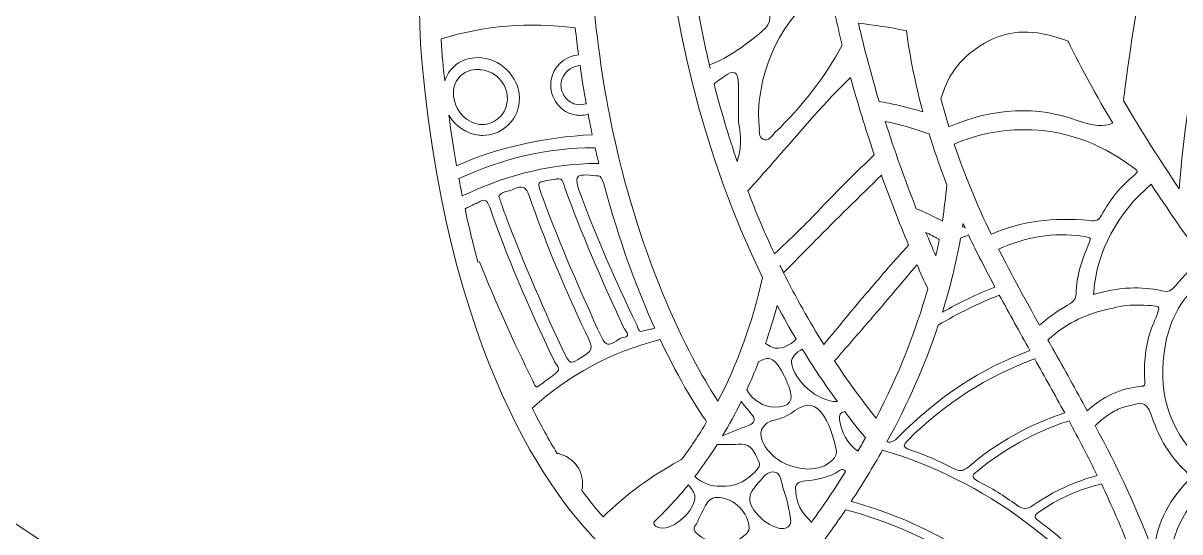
# Model space of a CAD drawing. Extents: x 467 to 8573, y -6014 to -20.
# Drawn here: x 784 to 1405, y -4546 to -4274 of the extents above; entities that cross this region are included whole.
import ezdxf

# ---------------------------------------------------------------- set-up
doc = ezdxf.new("R2010")
doc.units = 0
doc.header["$MEASUREMENT"] = 0
doc.layers.add('Layer 1', color=7, linetype='Continuous')

msp = doc.modelspace()

# ---------------------------------------------------------------- linework, layer by layer
at = {"layer": 'Layer 1', "lineweight": 0}
for points, knots in [([(2529.01, -4481.07), (2526.22, -4479.96), (2523.09, -4481.26), (2521.86, -4483.99), (2521.56, -4484.71), (2504.61, -4521.55), (2461.88, -4562.69), (2461.51, -4552.3), (2461.78, -4541.87), (2463.01, -4531.43), (2465.06, -4514.14), (2472.33, -4478.39), (2488.91, -4467.47), (2448.25, -4494.16), (2404.57, -4517.83), (2348.84, -4587), (2348.74, -4578.25), (2349.06, -4569.45), (2350.1, -4560.66), (2352.11, -4543.36), (2359.38, -4507.62), (2376.02, -4496.7), (2331.77, -4525.76), (2283.94, -4551.19), (2221, -4635.47), (2219.7, -4619.83), (2219.39, -4604.22), (2221.22, -4588.57), (2223.27, -4571.27), (2230.53, -4535.49), (2247.12, -4524.62), (2200.79, -4555.03), (2150.44, -4581.49), (2082.93, -4675.94), (2077.73, -4683.24), (2072.98, -4690.96), (2068.96, -4699.01), (2068.22, -4686.14), (2068.26, -4673.26), (2069.78, -4660.33), (2071.79, -4643.02), (2079.06, -4607.24), (2095.68, -4596.32), (2067.06, -4615.13), (2036.93, -4632.43), (2002.19, -4665.12), (2000.7, -4643.96), (1985.02, -4627.26), (1974.41, -4615.94), (1959.68, -4600.28), (1944.1, -4585.09), (1928.08, -4570.78), (1922.38, -4565.69), (1916.54, -4560.74), (1910.91, -4555.95), (1909.5, -4554.75), (1908.1, -4553.56), (1906.72, -4552.36), (1923.83, -4535.97), (1986.37, -4465.17), (2001.95, -4293.7), (2019.64, -4099.17), (1834.06, -3810.77), (1826.16, -3798.61), (1826.16, -3798.61), (1825.71, -3798.88), (1825.71, -3798.88), (1825.61, -3798.45), (1825.51, -3798.03), (1825.39, -3797.58), (1801.47, -3702.42), (1776.71, -3604.01), (1776.45, -3503.92), (1776.45, -3503.92), (1776.42, -3495.23), (1776.42, -3495.23), (1776.02, -3356.5), (1775.58, -3199.26), (1863.6, -3081.38), (1863.6, -3081.38), (1894.24, -3040.33), (1894.24, -3040.33), (1894.24, -3040.33), (1855.46, -3073.81), (1855.46, -3073.81), (1854.81, -3074.37), (1791.02, -3129.91), (1728.21, -3226.1), (1670.23, -3314.92), (1601.1, -3457.67), (1601.1, -3633.6), (1601.1, -3633.6), (1602.06, -3656.94), (1602.06, -3656.94), (1534.04, -3557.22), (1505.32, -3498.68), (1505.03, -3498.06), (1505.03, -3498.06), (1500, -3487.74), (1500, -3487.74), (1500, -3487.74), (1494.97, -3498.06), (1494.97, -3498.06), (1494.68, -3498.68), (1465.96, -3557.22), (1397.94, -3656.94), (1397.94, -3656.94), (1398.9, -3633.36), (1398.9, -3633.36), (1398.9, -3457.67), (1329.77, -3314.92), (1271.79, -3226.1), (1208.98, -3129.91), (1145.18, -3074.37), (1144.54, -3073.81), (1144.54, -3073.81), (1105.76, -3040.33), (1105.76, -3040.33), (1105.76, -3040.33), (1136.41, -3081.38), (1136.41, -3081.38), (1224.42, -3199.26), (1223.98, -3356.48), (1223.58, -3495.2), (1223.58, -3495.2), (1223.55, -3503.92), (1223.55, -3503.92), (1223.29, -3604.01), (1198.55, -3702.42), (1174.61, -3797.58), (1174.49, -3798.03), (1174.39, -3798.45), (1174.29, -3798.88), (1174.29, -3798.88), (1173.84, -3798.61), (1173.84, -3798.61), (1165.94, -3810.77), (980.36, -4099.17), (998.05, -4293.7), (1013.63, -4465.15), (1076.17, -4535.97), (1093.29, -4552.36), (1091.9, -4553.56), (1090.5, -4554.74), (1089.1, -4555.93), (1083.46, -4560.73), (1077.62, -4565.69), (1071.92, -4570.78), (1055.88, -4585.11), (1040.3, -4600.31), (1025.59, -4615.94), (1014.98, -4627.26), (999.28, -4643.96), (997.81, -4665.12), (963.07, -4632.43), (932.94, -4615.13), (904.32, -4596.32), (920.94, -4607.24), (928.21, -4643.02), (930.22, -4660.33), (931.74, -4673.26), (931.78, -4686.14), (931.04, -4699.01), (927.02, -4690.96), (922.27, -4683.24), (917.07, -4675.94), (849.56, -4581.49), (799.21, -4555.03), (752.88, -4524.62), (769.47, -4535.49), (776.73, -4571.27), (778.78, -4588.57), (780.61, -4604.22), (780.3, -4619.83), (779, -4635.47), (716.06, -4551.19), (668.23, -4525.76), (624, -4496.7), (640.62, -4507.62), (647.89, -4543.36), (649.9, -4560.66), (650.94, -4569.45), (651.27, -4578.25), (651.16, -4587), (595.43, -4517.83), (551.75, -4494.16), (511.09, -4467.47), (527.67, -4478.39), (534.94, -4514.14), (536.99, -4531.43), (538.22, -4541.87), (538.49, -4552.3), (538.12, -4562.71), (495.35, -4521.51), (478.44, -4484.69), (478.14, -4483.99), (476.91, -4481.26), (473.78, -4479.96), (470.99, -4481.07), (468.19, -4482.16), (466.77, -4485.25), (467.74, -4488.09), (468.09, -4489.09), (487.35, -4543.1), (534.8, -4601.13), (538.71, -4605.91), (542.81, -4610.71), (547.09, -4615.48), (571.63, -4642.96), (602.57, -4670.43), (640.91, -4692.82), (645.41, -4695.46), (650.09, -4698.04), (654.81, -4700.55), (666.3, -4706.62), (678.41, -4712.17), (691.16, -4717.17), (695.55, -4718.91), (700.07, -4720.6), (704.64, -4722.15), (711.77, -4724.66), (719.08, -4726.93), (726.6, -4729.01), (741.84, -4733.22), (756.38, -4737.44), (770.25, -4741.62), (775.17, -4743.1), (780.01, -4744.55), (784.79, -4746), (791.12, -4747.98), (797.3, -4749.93), (803.34, -4751.89), (807.93, -4753.36), (812.4, -4754.81), (816.8, -4756.29), (824.24, -4758.77), (831.46, -4761.23), (838.47, -4763.68), (823.71, -4781.28), (812.18, -4804.72), (804.14, -4833.51), (795.71, -4863.69), (792.88, -4897.04), (795.74, -4932.6), (796.41, -4940.92), (797.95, -4949.11), (799.41, -4957.03), (801.39, -4967.58), (803.23, -4977.54), (803.22, -4987.76), (803.2, -4998.19), (801.8, -5008.89), (800.44, -5019.23), (799.11, -5029.47), (797.71, -5040.05), (797.57, -5050.71), (797.25, -5076.67), (804.58, -5103.1), (818.29, -5125.16), (821.72, -5130.71), (825.55, -5136), (829.27, -5141.12), (833.8, -5147.36), (838.06, -5153.25), (841.73, -5159.61), (849.12, -5172.46), (848.86, -5183.88), (848.57, -5197.07), (848.39, -5205.48), (848.18, -5214.18), (850.01, -5223.81), (858.66, -5269.44), (893.59, -5304.23), (930.89, -5323.97), (844.82, -5310.54), (775.2, -5282.97), (752.66, -5263.24), (752.66, -5263.24), (744.59, -5270.9), (744.59, -5270.9), (746.33, -5273.1), (787.84, -5325.3), (859.55, -5371.29), (910.79, -5404.14), (985.31, -5438.13), (1074.34, -5438.11), (1094.02, -5438.11), (1114.43, -5436.46), (1135.43, -5432.75), (1003.6, -5539.42), (828.4, -5502.83), (820.71, -5501.16), (820.71, -5501.16), (820.69, -5501.3), (820.69, -5501.3), (820.69, -5501.3), (819.41, -5500.99), (819.41, -5500.99), (819.41, -5500.99), (819.41, -5506.86), (819.41, -5506.86), (819.41, -5506.86), (817.07, -5511.66), (817.07, -5511.66), (817.07, -5511.66), (817.55, -5511.83), (817.55, -5511.83), (817.55, -5511.83), (817.53, -5511.86), (817.53, -5511.86), (821.05, -5513.19), (904.94, -5544.52), (1014.71, -5550.07), (1025.42, -5550.6), (1036, -5550.87), (1046.44, -5550.87), (1084.43, -5550.87), (1120.55, -5547.27), (1154.61, -5540.24), (1160.58, -5585.47), (1164.88, -5634.05), (1168.13, -5692.58), (1168.89, -5706.42), (1169.29, -5720.87), (1169.66, -5734.83), (1170.64, -5770.6), (1171.66, -5807.59), (1178.84, -5842.33), (1183.48, -5864.77), (1194.25, -5896.26), (1219.23, -5918.88), (1247.71, -5944.67), (1283.75, -5948.93), (1326.34, -5931.56), (1329.19, -5930.4), (1332.06, -5929.17), (1334.91, -5927.96), (1341.51, -5937.99), (1385.57, -5999.66), (1469.9, -5999.66), (1479.42, -5999.66), (1489.45, -5998.88), (1500, -5997.15), (1604, -6014.25), (1657.74, -5939.12), (1665.09, -5927.96), (1667.94, -5929.17), (1670.81, -5930.4), (1673.66, -5931.56), (1690.77, -5938.54), (1706.83, -5942.02), (1721.76, -5942.02), (1743.99, -5942.02), (1763.74, -5934.31), (1780.77, -5918.88), (1805.75, -5896.26), (1816.52, -5864.77), (1821.16, -5842.33), (1828.34, -5807.59), (1829.37, -5770.6), (1830.34, -5734.83), (1830.71, -5720.87), (1831.11, -5706.42), (1831.87, -5692.58), (1835.12, -5634.05), (1839.42, -5585.47), (1845.39, -5540.24), (1879.45, -5547.28), (1915.57, -5550.87), (1953.56, -5550.87), (1963.98, -5550.87), (1974.58, -5550.6), (1985.29, -5550.07), (2095.05, -5544.52), (2178.95, -5513.19), (2182.47, -5511.86), (2182.47, -5511.86), (2182.45, -5511.81), (2182.45, -5511.81), (2182.45, -5511.81), (2182.98, -5511.62), (2182.98, -5511.62), (2182.98, -5511.62), (2180.59, -5506.59), (2180.59, -5506.59), (2180.59, -5506.59), (2180.59, -5500.99), (2180.59, -5500.99), (2180.59, -5500.99), (2179.16, -5501.04), (2179.16, -5501.04), (2179.16, -5501.04), (2178.63, -5501.32), (2178.63, -5501.32), (2164.51, -5504.27), (1993.74, -5537.23), (1864.57, -5432.75), (1885.57, -5436.46), (1905.96, -5438.11), (1925.66, -5438.11), (2014.69, -5438.11), (2089.21, -5404.14), (2140.45, -5371.29), (2212.16, -5325.3), (2253.67, -5273.1), (2255.41, -5270.9), (2255.41, -5270.9), (2247.34, -5263.24), (2247.34, -5263.24), (2224.8, -5282.97), (2155.18, -5310.54), (2069.13, -5323.97), (2106.41, -5304.23), (2141.34, -5269.44), (2149.99, -5223.81), (2151.82, -5214.18), (2151.61, -5205.48), (2151.43, -5197.07), (2151.14, -5183.88), (2150.88, -5172.46), (2158.27, -5159.61), (2161.94, -5153.25), (2166.2, -5147.36), (2170.73, -5141.12), (2174.45, -5136), (2178.28, -5130.71), (2181.71, -5125.16), (2195.42, -5103.1), (2202.75, -5076.67), (2202.43, -5050.71), (2202.29, -5040.05), (2200.89, -5029.47), (2199.56, -5019.23), (2198.2, -5008.89), (2196.8, -4998.19), (2196.78, -4987.76), (2196.77, -4977.54), (2198.61, -4967.58), (2200.59, -4957.03), (2202.05, -4949.11), (2203.59, -4940.92), (2204.26, -4932.6), (2207.12, -4897.04), (2204.29, -4863.69), (2195.86, -4833.51), (2187.82, -4804.7), (2176.29, -4781.26), (2161.53, -4763.67), (2194.1, -4752.28), (2231.06, -4740.78), (2273.4, -4729.01), (2465.31, -4675.72), (2531.62, -4489.98), (2532.26, -4488.09), (2533.23, -4485.25), (2531.81, -4482.16), (2529.01, -4481.07)], [0, 0, 0, 0, 1, 1, 1, 2, 2, 2, 3, 3, 3, 4, 4, 4, 5, 5, 5, 6, 6, 6, 7, 7, 7, 8, 8, 8, 9, 9, 9, 10, 10, 10, 11, 11, 11, 12, 12, 12, 13, 13, 13, 14, 14, 14, 15, 15, 15, 16, 16, 16, 17, 17, 17, 18, 18, 18, 19, 19, 19, 20, 20, 20, 21, 21, 21, 22, 22, 22, 23, 23, 23, 24, 24, 24, 25, 25, 25, 26, 26, 26, 27, 27, 27, 28, 28, 28, 29, 29, 29, 30, 30, 30, 31, 31, 31, 32, 32, 32, 33, 33, 33, 34, 34, 34, 35, 35, 35, 36, 36, 36, 37, 37, 37, 38, 38, 38, 39, 39, 39, 40, 40, 40, 41, 41, 41, 42, 42, 42, 43, 43, 43, 44, 44, 44, 45, 45, 45, 46, 46, 46, 47, 47, 47, 48, 48, 48, 49, 49, 49, 50, 50, 50, 51, 51, 51, 52, 52, 52, 53, 53, 53, 54, 54, 54, 55, 55, 55, 56, 56, 56, 57, 57, 57, 58, 58, 58, 59, 59, 59, 60, 60, 60, 61, 61, 61, 62, 62, 62, 63, 63, 63, 64, 64, 64, 65, 65, 65, 66, 66, 66, 67, 67, 67, 68, 68, 68, 69, 69, 69, 70, 70, 70, 71, 71, 71, 72, 72, 72, 73, 73, 73, 74, 74, 74, 75, 75, 75, 76, 76, 76, 77, 77, 77, 78, 78, 78, 79, 79, 79, 80, 80, 80, 81, 81, 81, 82, 82, 82, 83, 83, 83, 84, 84, 84, 85, 85, 85, 86, 86, 86, 87, 87, 87, 88, 88, 88, 89, 89, 89, 90, 90, 90, 91, 91, 91, 92, 92, 92, 93, 93, 93, 94, 94, 94, 95, 95, 95, 96, 96, 96, 97, 97, 97, 98, 98, 98, 99, 99, 99, 100, 100, 100, 101, 101, 101, 102, 102, 102, 103, 103, 103, 104, 104, 104, 105, 105, 105, 106, 106, 106, 107, 107, 107, 108, 108, 108, 109, 109, 109, 110, 110, 110, 111, 111, 111, 112, 112, 112, 113, 113, 113, 114, 114, 114, 115, 115, 115, 116, 116, 116, 117, 117, 117, 118, 118, 118, 119, 119, 119, 120, 120, 120, 121, 121, 121, 122, 122, 122, 123, 123, 123, 124, 124, 124, 125, 125, 125, 126, 126, 126, 127, 127, 127, 128, 128, 128, 129, 129, 129, 130, 130, 130, 131, 131, 131, 132, 132, 132, 133, 133, 133, 134, 134, 134, 135, 135, 135, 136, 136, 136, 137, 137, 137, 138, 138, 138, 139, 139, 139, 140, 140, 140, 141, 141, 141, 142, 142, 142, 143, 143, 143, 144, 144, 144, 145, 145, 145, 146, 146, 146, 147, 147, 147, 148, 148, 148, 149, 149, 149, 150, 150, 150, 151, 151, 151, 152, 152, 152, 152]), ([(1149.1, -3903.86), (1142.05, -3936.31), (1135.91, -3969.04), (1131.66, -4001.84), (1116.36, -4119.92), (1115.59, -4276.61), (1181.04, -4409.9), (1175.65, -4433.84), (1167.55, -4456.24), (1157.09, -4476.36), (1145.16, -4458), (1115.09, -4405.57), (1098.78, -4322.45), (1081.17, -4232.73), (1076.94, -4089.65), (1149.1, -3903.86)], [0, 0, 0, 0, 1, 1, 1, 2, 2, 2, 3, 3, 3, 4, 4, 4, 5, 5, 5, 5]), ([(1500, -3959.18), (1598.68, -4070.26), (1624.79, -4311.68), (1625.04, -4314.14), (1625.06, -4314.41), (1625.15, -4314.67), (1625.2, -4314.94), (1615.76, -4331.18), (1605.68, -4346.99), (1595.3, -4362.34), (1581.41, -4188.51), (1505.17, -4090.55), (1504.39, -4089.56), (1504.33, -4089.49), (1504.27, -4089.46), (1504.23, -4089.41), (1504.01, -4089.15), (1503.79, -4088.93), (1503.53, -4088.72), (1503.5, -4088.71), (1503.48, -4088.67), (1503.45, -4088.66), (1502.49, -4087.91), (1501.31, -4087.45), (1500, -4087.45), (1498.69, -4087.45), (1497.51, -4087.91), (1496.55, -4088.66), (1496.52, -4088.67), (1496.5, -4088.71), (1496.47, -4088.72), (1496.21, -4088.93), (1495.99, -4089.15), (1495.77, -4089.41), (1495.73, -4089.46), (1495.67, -4089.49), (1495.61, -4089.56), (1494.83, -4090.55), (1418.59, -4188.51), (1404.7, -4362.34), (1394.32, -4346.97), (1384.24, -4331.18), (1374.8, -4314.94), (1374.87, -4314.68), (1374.94, -4314.41), (1374.96, -4314.14), (1375.21, -4311.68), (1401.29, -4070.28), (1500, -3959.18)], [0, 0, 0, 0, 1, 1, 1, 2, 2, 2, 3, 3, 3, 4, 4, 4, 5, 5, 5, 6, 6, 6, 7, 7, 7, 8, 8, 8, 9, 9, 9, 10, 10, 10, 11, 11, 11, 12, 12, 12, 13, 13, 13, 14, 14, 14, 15, 15, 15, 16, 16, 16, 16]), ([(1152.53, -4295.9), (1152.51, -4295.9), (1152.51, -4295.9), (1152.5, -4295.91), (1152.65, -4296.58), (1152.8, -4297.24), (1152.97, -4297.91), (1152.8, -4297.24), (1152.63, -4296.58), (1152.48, -4295.91), (1152.48, -4295.91), (1152.5, -4295.91), (1152.5, -4295.91), (1149.1, -4281.63), (1146.23, -4267.3), (1143.88, -4252.95), (1144.39, -4252.91), (1144.89, -4252.88), (1145.38, -4252.84), (1158.25, -4252.08), (1169.99, -4257.03), (1180.8, -4263.78), (1186.32, -4267.23), (1186.4, -4273.39), (1180.63, -4278.03), (1171.97, -4285.01), (1163.31, -4291.85), (1152.53, -4295.9)], [0, 0, 0, 0, 1, 1, 1, 2, 2, 2, 3, 3, 3, 4, 4, 4, 5, 5, 5, 6, 6, 6, 7, 7, 7, 8, 8, 8, 9, 9, 9, 9]), ([(1179.24, -4329.03), (1178.95, -4326.34), (1178.93, -4323.61), (1178.79, -4320.88), (1180.57, -4290.61), (1194.75, -4268.59), (1216.4, -4251.53), (1218.52, -4262.66), (1220.97, -4273.88), (1223.75, -4285.27), (1214.44, -4302.55), (1202.34, -4318.16), (1187.68, -4332.23), (1185.87, -4333.97), (1184.3, -4337.29), (1181.15, -4335.76), (1178.65, -4334.55), (1179.47, -4331.41), (1179.24, -4329.03)], [0, 0, 0, 0, 1, 1, 1, 2, 2, 2, 3, 3, 3, 4, 4, 4, 5, 5, 5, 6, 6, 6, 6]), ([(1012.54, -4322.86), (1016.12, -4328.91), (1022.2, -4332.96), (1028.87, -4333.61), (1029.52, -4333.68), (1030.17, -4333.71), (1030.8, -4333.71), (1035.37, -4333.71), (1039.76, -4332.12), (1043.32, -4329.17), (1047.38, -4325.79), (1049.91, -4321.01), (1050.4, -4315.72), (1051.51, -4304.27), (1042.06, -4293.23), (1030.18, -4292.09), (1020.95, -4291.2), (1013.1, -4296.22), (1010.36, -4304.48), (1009.95, -4300.59), (1009.54, -4296.68), (1009.18, -4292.69), (1008.85, -4289.14), (1008.63, -4285.52), (1008.44, -4281.9), (1008.44, -4281.9), (1008.65, -4281.84), (1008.65, -4281.84), (1031.53, -4274.84), (1055.63, -4272.89), (1080.25, -4276.03), (1080.25, -4276.03), (1080.45, -4276.05), (1080.45, -4276.05), (1080.98, -4280.97), (1081.56, -4285.78), (1082.19, -4290.49), (1074.6, -4291.15), (1068.25, -4297.26), (1067.42, -4304.7), (1066.44, -4313.64), (1072.55, -4321.78), (1081.05, -4322.86), (1081.72, -4322.94), (1082.38, -4322.98), (1083.05, -4322.98), (1084.5, -4322.98), (1085.95, -4322.79), (1087.38, -4322.4), (1087.52, -4323.13), (1087.67, -4323.86), (1087.81, -4324.6), (1088.39, -4327.57), (1088.98, -4330.48), (1089.6, -4333.37), (1063.37, -4334.68), (1038.85, -4340.26), (1016.72, -4349.97), (1015.2, -4341.27), (1013.8, -4332.24), (1012.54, -4322.86)], [0, 0, 0, 0, 1, 1, 1, 2, 2, 2, 3, 3, 3, 4, 4, 4, 5, 5, 5, 6, 6, 6, 7, 7, 7, 8, 8, 8, 9, 9, 9, 10, 10, 10, 11, 11, 11, 12, 12, 12, 13, 13, 13, 14, 14, 14, 15, 15, 15, 16, 16, 16, 17, 17, 17, 18, 18, 18, 19, 19, 19, 20, 20, 20, 20]), ([(1257.66, -4277.47), (1257.66, -4277.47), (1258.24, -4277.59), (1258.24, -4277.59), (1260.24, -4292.13), (1263.19, -4306.63), (1267.08, -4321.1), (1263.29, -4319.94), (1259.5, -4318.9), (1255.8, -4318.03), (1252.15, -4317.17), (1248.45, -4316.39), (1244.47, -4315.64), (1244.47, -4315.64), (1243.6, -4315.47), (1243.6, -4315.47), (1239.37, -4301.32), (1235.68, -4287.36), (1232.53, -4273.59), (1241.04, -4274.46), (1249.49, -4275.76), (1257.66, -4277.47)], [0, 0, 0, 0, 1, 1, 1, 2, 2, 2, 3, 3, 3, 4, 4, 4, 5, 5, 5, 6, 6, 6, 7, 7, 7, 7]), ([(1302.54, -4283), (1314.06, -4276.99), (1326.79, -4276.75), (1342.6, -4282.25), (1342.6, -4282.25), (1345.03, -4283.08), (1345.03, -4283.08), (1352.42, -4298.18), (1360.49, -4312.86), (1369.02, -4327.17), (1364.21, -4329.2), (1358.49, -4328.8), (1350.49, -4325.84), (1328.53, -4317.75), (1305.15, -4318.85), (1281, -4329.07), (1279.48, -4324.05), (1278.09, -4319.05), (1276.81, -4314.03), (1276.81, -4314.03), (1278.09, -4310.23), (1278.09, -4310.23), (1281.98, -4298.61), (1290.2, -4289.45), (1302.54, -4283)], [0, 0, 0, 0, 1, 1, 1, 2, 2, 2, 3, 3, 3, 4, 4, 4, 5, 5, 5, 6, 6, 6, 7, 7, 7, 8, 8, 8, 8]), ([(1083, -4296.24), (1084.02, -4303.3), (1085.13, -4310.11), (1086.32, -4316.66), (1086.32, -4316.66), (1086.2, -4316.7), (1086.2, -4316.7), (1084.62, -4317.21), (1083.03, -4317.36), (1081.49, -4317.16), (1079.02, -4316.82), (1076.65, -4315.37), (1074.99, -4313.15), (1073.27, -4310.86), (1072.5, -4308.01), (1072.88, -4305.37), (1073.58, -4300.57), (1078, -4296.56), (1082.93, -4296.24), (1082.93, -4296.24), (1083, -4296.24), (1083, -4296.24)], [0, 0, 0, 0, 1, 1, 1, 2, 2, 2, 3, 3, 3, 4, 4, 4, 5, 5, 5, 6, 6, 6, 7, 7, 7, 7]), ([(1167.41, -4347.68), (1162.7, -4333.91), (1158.57, -4320.01), (1154.97, -4306), (1156.61, -4304.82), (1158.25, -4303.63), (1159.87, -4302.41), (1165.82, -4297.96), (1167.96, -4299.41), (1168.04, -4306.65), (1168.11, -4312.36), (1168.06, -4318.1), (1168.06, -4326.66), (1169.87, -4334.53), (1169.42, -4341.42), (1167.41, -4347.68)], [0, 0, 0, 0, 1, 1, 1, 2, 2, 2, 3, 3, 3, 4, 4, 4, 5, 5, 5, 5]), ([(1015.1, -4309.51), (1015.47, -4306.15), (1017.06, -4303.18), (1019.59, -4301.19), (1021.87, -4299.36), (1024.83, -4298.4), (1028.02, -4298.4), (1028.65, -4298.4), (1029.3, -4298.44), (1029.93, -4298.51), (1038.73, -4299.53), (1044.86, -4307.06), (1043.89, -4315.6), (1043.03, -4323.23), (1036.5, -4328.57), (1029.02, -4327.81), (1025.34, -4327.41), (1021.67, -4325.28), (1018.99, -4321.95), (1016.05, -4318.3), (1014.64, -4313.78), (1015.1, -4309.51)], [0, 0, 0, 0, 1, 1, 1, 2, 2, 2, 3, 3, 3, 4, 4, 4, 5, 5, 5, 6, 6, 6, 7, 7, 7, 7]), ([(1189.92, -4344.55), (1202.31, -4330.38), (1214.52, -4315.96), (1228, -4302.89), (1228.09, -4302.82), (1228.17, -4302.74), (1228.26, -4302.65), (1232, -4316.3), (1236.25, -4330.14), (1241.01, -4344.15), (1241.01, -4344.15), (1241.02, -4344.15), (1241.02, -4344.15), (1241.02, -4344.17), (1241.02, -4344.19), (1241.02, -4344.19), (1241.02, -4344.17), (1241.02, -4344.17), (1241.01, -4344.15), (1231.16, -4353.5), (1221.52, -4362.99), (1212.19, -4372.89), (1204.25, -4381.33), (1195.89, -4389.34), (1187.41, -4397.27), (1182.2, -4386.15), (1177.44, -4374.87), (1173.11, -4363.47), (1178.81, -4357.26), (1184.37, -4350.89), (1189.92, -4344.55)], [0, 0, 0, 0, 1, 1, 1, 2, 2, 2, 3, 3, 3, 4, 4, 4, 5, 5, 5, 6, 6, 6, 7, 7, 7, 8, 8, 8, 9, 9, 9, 10, 10, 10, 10]), ([(1270.48, -4332.87), (1273.26, -4342), (1276.41, -4351.11), (1279.95, -4360.21), (1279.37, -4366.69), (1278.58, -4373.16), (1277.57, -4379.65), (1273.58, -4377.53), (1269.4, -4375.53), (1265.12, -4373.72), (1265.12, -4373.72), (1263.58, -4373.06), (1263.58, -4373.06), (1257.34, -4357.24), (1251.79, -4341.63), (1246.91, -4326.24), (1254.49, -4327.86), (1262.03, -4329.96), (1269.31, -4332.46), (1269.31, -4332.46), (1270.48, -4332.87), (1270.48, -4332.87)], [0, 0, 0, 0, 1, 1, 1, 2, 2, 2, 3, 3, 3, 4, 4, 4, 5, 5, 5, 6, 6, 6, 7, 7, 7, 7]), ([(1356.58, -4379.39), (1337.28, -4377.44), (1319.55, -4379.88), (1303.89, -4386.66), (1303.89, -4386.66), (1303.77, -4386.71), (1303.77, -4386.71), (1295.95, -4370.67), (1289.35, -4354.56), (1283.97, -4338.4), (1283.97, -4338.4), (1284.18, -4338.32), (1284.18, -4338.32), (1295.97, -4333.23), (1308.36, -4330.67), (1320.98, -4330.67), (1320.98, -4330.67), (1321.62, -4330.67), (1321.62, -4330.67), (1342.21, -4330.67), (1361.08, -4337.12), (1379.31, -4350.4), (1380.11, -4350.98), (1381.12, -4351.73), (1381.73, -4352.41), (1381.73, -4352.41), (1381.9, -4352.29), (1381.9, -4352.29), (1381.9, -4352.29), (1382.19, -4353.08), (1382.19, -4353.08), (1382.23, -4353.2), (1382, -4354), (1380.02, -4355.6), (1373.37, -4361.03), (1367.65, -4368.08), (1363.03, -4376.54), (1361.6, -4379.2), (1360.33, -4379.76), (1356.58, -4379.39)], [0, 0, 0, 0, 1, 1, 1, 2, 2, 2, 3, 3, 3, 4, 4, 4, 5, 5, 5, 6, 6, 6, 7, 7, 7, 8, 8, 8, 9, 9, 9, 10, 10, 10, 11, 11, 11, 12, 12, 12, 13, 13, 13, 13]), ([(1017.98, -4356.95), (1017.98, -4356.95), (1018.19, -4356.85), (1018.19, -4356.85), (1041.39, -4345.93), (1065.71, -4340.38), (1090.5, -4340.38), (1090.5, -4340.38), (1091.15, -4340.38), (1091.15, -4340.38), (1091.78, -4343.2), (1092.43, -4345.98), (1093.1, -4348.73), (1091.31, -4348.73), (1089.51, -4348.76), (1087.72, -4348.83), (1064.24, -4349.77), (1042.01, -4355.47), (1019.79, -4366.22), (1019.18, -4363.16), (1018.58, -4360.07), (1017.98, -4356.95)], [0, 0, 0, 0, 1, 1, 1, 2, 2, 2, 3, 3, 3, 4, 4, 4, 5, 5, 5, 6, 6, 6, 7, 7, 7, 7]), ([(1063.13, -4367.55), (1061.48, -4363.13), (1060.47, -4360.45), (1061.12, -4359.37), (1061.77, -4358.32), (1064.63, -4357.96), (1069.4, -4357.36), (1069.72, -4357.31), (1070.03, -4357.24), (1070.35, -4357.17), (1070.35, -4357.17), (1070.73, -4357.1), (1070.73, -4357.1), (1071.07, -4357.04), (1071.36, -4357), (1071.65, -4357), (1073.44, -4357), (1073.88, -4358.3), (1074.45, -4360.38), (1074.58, -4360.89), (1074.72, -4361.4), (1074.89, -4361.85), (1083.56, -4385.6), (1093.87, -4410.02), (1106.41, -4436.52), (1106.63, -4436.98), (1106.94, -4437.47), (1107.26, -4438), (1107.91, -4439.04), (1108.8, -4440.44), (1108.47, -4441.14), (1108.27, -4441.59), (1107.48, -4441.93), (1106.27, -4442.12), (1104.92, -4442.34), (1103.63, -4443.19), (1102.36, -4444.03), (1100.74, -4445.08), (1099.21, -4446.11), (1097.82, -4445.72), (1096.73, -4445.41), (1095.66, -4444.18), (1094.65, -4442.05), (1082.96, -4417.29), (1072.35, -4392.24), (1063.13, -4367.55)], [0, 0, 0, 0, 1, 1, 1, 2, 2, 2, 3, 3, 3, 4, 4, 4, 5, 5, 5, 6, 6, 6, 7, 7, 7, 8, 8, 8, 9, 9, 9, 10, 10, 10, 11, 11, 11, 12, 12, 12, 13, 13, 13, 14, 14, 14, 15, 15, 15, 15]), ([(1083.22, -4365.23), (1081.26, -4360), (1080.83, -4357.26), (1081.8, -4356.06), (1082.82, -4354.78), (1085.74, -4354.61), (1091.9, -4355.47), (1091.9, -4355.47), (1092.06, -4355.5), (1092.06, -4355.5), (1092.06, -4355.5), (1092.21, -4355.47), (1092.21, -4355.47), (1093.3, -4355.21), (1093.75, -4355.57), (1094.12, -4356.22), (1094.12, -4356.22), (1095.67, -4358.96), (1095.67, -4358.96), (1104, -4390.72), (1113.93, -4416.83), (1123.18, -4437.18), (1122.41, -4437.37), (1121.63, -4437.54), (1120.84, -4437.7), (1119.44, -4437.99), (1117.99, -4438.29), (1116.61, -4438.74), (1115.09, -4439.25), (1114.68, -4438.53), (1113.95, -4436.55), (1113.8, -4436.11), (1113.64, -4435.68), (1113.45, -4435.31), (1101.66, -4410.97), (1091.78, -4388.06), (1083.22, -4365.23)], [0, 0, 0, 0, 1, 1, 1, 2, 2, 2, 3, 3, 3, 4, 4, 4, 5, 5, 5, 6, 6, 6, 7, 7, 7, 8, 8, 8, 9, 9, 9, 10, 10, 10, 11, 11, 11, 12, 12, 12, 12]), ([(1244.83, -4355.06), (1249.28, -4367.43), (1254.13, -4379.92), (1259.43, -4392.55), (1252.03, -4400.57), (1244.98, -4408.91), (1237.87, -4417.19), (1229.74, -4426.64), (1221.88, -4436.3), (1213.87, -4445.84), (1206.01, -4433.33), (1198.84, -4420.5), (1192.34, -4407.44), (1192.34, -4407.44), (1192.32, -4407.46), (1192.32, -4407.46), (1191.66, -4406.15), (1191.01, -4404.81), (1190.38, -4403.48), (1191.03, -4404.8), (1191.67, -4406.13), (1192.34, -4407.44), (1197.92, -4401.69), (1203.52, -4395.98), (1209.17, -4390.28), (1220.94, -4378.43), (1232.85, -4366.73), (1244.83, -4355.06)], [0, 0, 0, 0, 1, 1, 1, 2, 2, 2, 3, 3, 3, 4, 4, 4, 5, 5, 5, 6, 6, 6, 7, 7, 7, 8, 8, 8, 9, 9, 9, 9]), ([(1360.45, -4418.58), (1359.62, -4418.82), (1359.07, -4418.93), (1358.71, -4418.98), (1358.73, -4418.72), (1358.78, -4418.38), (1358.88, -4417.94), (1358.88, -4417.94), (1358.93, -4417.53), (1358.93, -4417.53), (1360.25, -4396.59), (1371.73, -4375.09), (1389.65, -4359.94), (1398.68, -4373.6), (1407.98, -4386.95), (1417.31, -4399.99), (1417.31, -4399.99), (1417.22, -4400.05), (1417.22, -4400.05), (1412.22, -4403.94), (1407.48, -4408.64), (1402.74, -4414.39), (1400.48, -4417.12), (1399.1, -4417.89), (1395.35, -4417.05), (1384.32, -4414.61), (1372.58, -4415.12), (1360.45, -4418.58)], [0, 0, 0, 0, 1, 1, 1, 2, 2, 2, 3, 3, 3, 4, 4, 4, 5, 5, 5, 6, 6, 6, 7, 7, 7, 8, 8, 8, 9, 9, 9, 9]), ([(1082.18, -4453.77), (1082.18, -4453.77), (1081.72, -4454.04), (1081.72, -4454.04), (1079.82, -4455.19), (1078.73, -4455.56), (1077.94, -4455.32), (1077.14, -4455.08), (1076.36, -4454.11), (1075.42, -4452.17), (1063.9, -4428.24), (1052.91, -4402.63), (1042.76, -4376.06), (1041.94, -4373.89), (1041.21, -4371.69), (1040.42, -4369.37), (1040.08, -4368.35), (1039.74, -4367.31), (1039.36, -4366.23), (1040.39, -4364.59), (1042.11, -4364.15), (1044.11, -4363.64), (1045.18, -4363.37), (1046.29, -4363.08), (1047.32, -4362.56), (1049.64, -4361.42), (1051.31, -4361.13), (1052.57, -4361.64), (1053.92, -4362.21), (1054.99, -4363.76), (1055.95, -4366.57), (1063.53, -4388.86), (1073.12, -4412.08), (1086.08, -4439.68), (1090.4, -4448.84), (1090.4, -4448.84), (1082.18, -4453.77)], [0, 0, 0, 0, 1, 1, 1, 2, 2, 2, 3, 3, 3, 4, 4, 4, 5, 5, 5, 6, 6, 6, 7, 7, 7, 8, 8, 8, 9, 9, 9, 10, 10, 10, 11, 11, 11, 12, 12, 12, 12]), ([(1028.22, -4401.81), (1025.76, -4392.77), (1023.43, -4383.21), (1021.26, -4373.18), (1021.26, -4373.18), (1021.51, -4373.01), (1021.51, -4373.01), (1022.71, -4372.26), (1024.47, -4371.47), (1027.21, -4370.26), (1027.33, -4370.21), (1027.47, -4370.17), (1027.61, -4370.14), (1027.9, -4370.04), (1028.24, -4369.94), (1028.56, -4369.73), (1030.1, -4368.69), (1031.24, -4368.31), (1032.06, -4368.59), (1032.96, -4368.9), (1033.75, -4370.07), (1034.53, -4372.29), (1043.44, -4397.73), (1054.76, -4424.71), (1069.14, -4454.73), (1069.41, -4455.29), (1069.81, -4455.85), (1070.18, -4456.42), (1071.55, -4458.39), (1072.01, -4459.38), (1070.74, -4460.56), (1068.37, -4462.75), (1065.74, -4464.59), (1062.95, -4466.55), (1061.89, -4467.3), (1060.81, -4468.05), (1059.74, -4468.84), (1058.95, -4468.31), (1058.58, -4467.42), (1058.15, -4466.43), (1058, -4466.09), (1057.86, -4465.75), (1057.71, -4465.42), (1047.13, -4444.18), (1037.49, -4422.7), (1029.02, -4401.54), (1029.02, -4401.54), (1028.22, -4401.81), (1028.22, -4401.81)], [0, 0, 0, 0, 1, 1, 1, 2, 2, 2, 3, 3, 3, 4, 4, 4, 5, 5, 5, 6, 6, 6, 7, 7, 7, 8, 8, 8, 9, 9, 9, 10, 10, 10, 11, 11, 11, 12, 12, 12, 13, 13, 13, 14, 14, 14, 15, 15, 15, 16, 16, 16, 16]), ([(1288.34, -4382.99), (1288.46, -4382.31), (1288.58, -4381.62), (1288.68, -4380.94), (1288.92, -4381.47), (1289.16, -4382), (1289.42, -4382.53), (1289.42, -4382.53), (1289.43, -4382.53), (1289.43, -4382.53), (1289.59, -4382.87), (1289.74, -4383.21), (1289.9, -4383.55), (1289.74, -4383.21), (1289.58, -4382.87), (1289.42, -4382.53), (1289.06, -4382.68), (1288.72, -4382.84), (1288.36, -4382.97), (1288.36, -4382.97), (1288.36, -4382.99), (1288.34, -4382.99)], [0, 0, 0, 0, 1, 1, 1, 2, 2, 2, 3, 3, 3, 4, 4, 4, 5, 5, 5, 6, 6, 6, 7, 7, 7, 7]), ([(1275.87, -4389.54), (1275.3, -4392.48), (1274.72, -4395.43), (1274.08, -4398.36), (1272.23, -4394.17), (1270.48, -4389.97), (1268.73, -4385.79), (1270.92, -4386.86), (1273.14, -4388.01), (1275.36, -4389.25), (1275.36, -4389.25), (1275.87, -4389.54), (1275.87, -4389.54)], [0, 0, 0, 0, 1, 1, 1, 2, 2, 2, 3, 3, 3, 4, 4, 4, 4]), ([(1291.55, -4387.07), (1293.07, -4390.28), (1294.6, -4393.47), (1296.21, -4396.66), (1299.31, -4402.82), (1302.54, -4408.94), (1305.8, -4415.05), (1296.12, -4418.91), (1286.7, -4423.43), (1277.59, -4428.58), (1281.72, -4415.36), (1284.96, -4402.12), (1287.35, -4388.84), (1288.75, -4388.25), (1290.15, -4387.65), (1291.55, -4387.07)], [0, 0, 0, 0, 1, 1, 1, 2, 2, 2, 3, 3, 3, 4, 4, 4, 5, 5, 5, 5]), ([(1355.91, -4392.61), (1352.67, -4400.12), (1349.36, -4409.11), (1349.34, -4418.72), (1349.34, -4421.43), (1348.35, -4422.75), (1344.77, -4424.83), (1339.23, -4428.06), (1334.17, -4431.66), (1329.75, -4435.49), (1322.26, -4422.12), (1314.77, -4408.47), (1307.79, -4394.76), (1322.11, -4388.07), (1337.66, -4385.65), (1352.76, -4387.73), (1356.15, -4388.19), (1356.72, -4388.76), (1356.8, -4388.91), (1356.82, -4388.94), (1357.19, -4389.66), (1355.91, -4392.61)], [0, 0, 0, 0, 1, 1, 1, 2, 2, 2, 3, 3, 3, 4, 4, 4, 5, 5, 5, 6, 6, 6, 7, 7, 7, 7]), ([(1219.63, -4454.71), (1226.13, -4447.29), (1232.63, -4439.86), (1239.08, -4432.39), (1247.46, -4422.7), (1255.65, -4412.85), (1263.96, -4403.09), (1265.82, -4407.36), (1267.73, -4411.64), (1269.69, -4415.94), (1263.19, -4439.18), (1253.94, -4462.34), (1241.98, -4485.36), (1233.99, -4475.39), (1226.55, -4465.15), (1219.63, -4454.71)], [0, 0, 0, 0, 1, 1, 1, 2, 2, 2, 3, 3, 3, 4, 4, 4, 5, 5, 5, 5]), ([(1443.98, -4496.75), (1444.41, -4500.37), (1443.67, -4501.02), (1440.74, -4501.5), (1434.83, -4502.45), (1428.98, -4504.83), (1422.31, -4508.95), (1419.68, -4510.59), (1418.18, -4510.37), (1415.84, -4508.02), (1398.9, -4490.95), (1392.67, -4470.01), (1397.33, -4445.77), (1400.48, -4429.32), (1408.74, -4416.81), (1422.6, -4407.49), (1422.6, -4407.49), (1422.68, -4407.42), (1422.68, -4407.42), (1429.63, -4417.05), (1436.71, -4426.6), (1443.76, -4435.99), (1444.13, -4437.27), (1444.94, -4438.4), (1446.11, -4439.15), (1447.61, -4441.14), (1449.08, -4443.09), (1450.57, -4445.05), (1450.57, -4445.05), (1449.99, -4446.59), (1449.99, -4446.59), (1443.93, -4462.75), (1441.9, -4479.62), (1443.98, -4496.75)], [0, 0, 0, 0, 1, 1, 1, 2, 2, 2, 3, 3, 3, 4, 4, 4, 5, 5, 5, 6, 6, 6, 7, 7, 7, 8, 8, 8, 9, 9, 9, 10, 10, 10, 11, 11, 11, 11]), ([(1275.37, -4435.49), (1285.9, -4429.2), (1296.87, -4423.84), (1308.15, -4419.4), (1313.58, -4429.42), (1319.09, -4439.37), (1324.58, -4449.13), (1298.44, -4458.68), (1274.86, -4474.26), (1253.86, -4495.66), (1251.89, -4497.64), (1250.27, -4498.6), (1247.81, -4498.15), (1259.16, -4477.4), (1268.36, -4456.5), (1275.37, -4435.49)], [0, 0, 0, 0, 1, 1, 1, 2, 2, 2, 3, 3, 3, 4, 4, 4, 5, 5, 5, 5]), ([(1188.83, -4425.02), (1192.09, -4431.1), (1195.51, -4437.12), (1199.07, -4443.09), (1196.07, -4446.37), (1189.94, -4449.01), (1186.18, -4447.36), (1184.87, -4446.78), (1183.68, -4446.09), (1182.55, -4445.34), (1184.86, -4438.71), (1186.96, -4431.93), (1188.83, -4425.02)], [0, 0, 0, 0, 1, 1, 1, 2, 2, 2, 3, 3, 3, 4, 4, 4, 4]), ([(1386.22, -4465.32), (1386.34, -4468.12), (1386.34, -4468.12), (1384.22, -4468.33), (1373.35, -4469.35), (1363.66, -4473.8), (1355.4, -4481.53), (1349.31, -4470.29), (1343.08, -4459.2), (1336.9, -4448.22), (1336.02, -4446.65), (1335.13, -4445.08), (1334.24, -4443.5), (1334.24, -4443.5), (1334.7, -4443.09), (1334.7, -4443.09), (1343.01, -4435.34), (1353.29, -4430.03), (1365.21, -4427.3), (1365.21, -4427.3), (1367.36, -4426.81), (1367.36, -4426.81), (1372.47, -4425.6), (1377.29, -4424.47), (1381.87, -4424.74), (1387.04, -4424.83), (1392.89, -4424.95), (1393.69, -4425.82), (1394.15, -4426.88), (1392, -4432.12), (1390.57, -4435.58), (1387.04, -4444.15), (1385.69, -4453.33), (1386.22, -4465.32)], [0, 0, 0, 0, 1, 1, 1, 2, 2, 2, 3, 3, 3, 4, 4, 4, 5, 5, 5, 6, 6, 6, 7, 7, 7, 8, 8, 8, 9, 9, 9, 10, 10, 10, 11, 11, 11, 11]), ([(1083.95, -4524.14), (1083.95, -4524.14), (1084.14, -4523.17), (1084.14, -4523.17), (1084.19, -4522.9), (1084.24, -4522.61), (1084.29, -4522.32), (1085.32, -4514.14), (1079.55, -4506.12), (1071.44, -4504.45), (1071.44, -4504.45), (1070.66, -4504.28), (1070.66, -4504.28), (1066.36, -4497.18), (1061.87, -4489.11), (1057.37, -4480.01), (1057.37, -4480.01), (1057.55, -4479.84), (1057.55, -4479.84), (1076.9, -4462.22), (1099.87, -4449.91), (1125.86, -4443.29), (1125.86, -4443.29), (1126.01, -4443.26), (1126.01, -4443.26), (1137.04, -4466.5), (1146.71, -4481.29), (1150.99, -4487.4), (1146.81, -4494.5), (1142.31, -4501.26), (1137.53, -4507.66), (1137.53, -4507.66), (1135.96, -4508.49), (1135.96, -4508.49), (1121.59, -4516.14), (1107.96, -4526.15), (1095.43, -4538.3), (1092.23, -4534.74), (1088.32, -4530.05), (1083.95, -4524.14)], [0, 0, 0, 0, 1, 1, 1, 2, 2, 2, 3, 3, 3, 4, 4, 4, 5, 5, 5, 6, 6, 6, 7, 7, 7, 8, 8, 8, 9, 9, 9, 10, 10, 10, 11, 11, 11, 12, 12, 12, 13, 13, 13, 13]), ([(1192.58, -4462.64), (1193.55, -4464.67), (1194.42, -4466.75), (1195.22, -4468.85), (1197.99, -4476.2), (1195.67, -4479.45), (1187.63, -4479.52), (1181.69, -4479.58), (1175.51, -4475.59), (1172.53, -4470.22), (1174.78, -4465.33), (1176.9, -4460.33), (1178.89, -4455.23), (1184.69, -4451.34), (1188.3, -4453.63), (1192.58, -4462.64)], [0, 0, 0, 0, 1, 1, 1, 2, 2, 2, 3, 3, 3, 4, 4, 4, 5, 5, 5, 5]), ([(1221.21, -4476.54), (1210.48, -4476.54), (1197.69, -4465.31), (1196.56, -4455.46), (1196.28, -4453.06), (1199.04, -4450.05), (1202.35, -4448.43), (1208.24, -4457.97), (1214.51, -4467.35), (1221.21, -4476.54)], [0, 0, 0, 0, 1, 1, 1, 2, 2, 2, 3, 3, 3, 3]), ([(1259.13, -4497.15), (1278.87, -4477.54), (1301.48, -4462.98), (1327.11, -4453.6), (1327.13, -4453.63), (1327.14, -4453.67), (1327.16, -4453.7), (1332.52, -4463.24), (1337.93, -4472.86), (1343.24, -4482.59), (1324.21, -4488.82), (1307.08, -4498.36), (1291.69, -4511.43), (1288.84, -4513.85), (1286.74, -4514.06), (1283.56, -4512.38), (1276.07, -4508.44), (1268.26, -4505.13), (1260.24, -4502.42), (1256.14, -4501.04), (1256.4, -4499.86), (1259.13, -4497.15)], [0, 0, 0, 0, 1, 1, 1, 2, 2, 2, 3, 3, 3, 4, 4, 4, 5, 5, 5, 6, 6, 6, 7, 7, 7, 7]), ([(1174.94, -4483.07), (1177.39, -4486.11), (1177.18, -4487.88), (1173.47, -4489.3), (1168.75, -4491.11), (1164.1, -4493.09), (1159.49, -4494.97), (1163.07, -4489.02), (1166.43, -4482.84), (1169.57, -4476.46), (1171.23, -4478.75), (1173.17, -4480.86), (1174.94, -4483.07)], [0, 0, 0, 0, 1, 1, 1, 2, 2, 2, 3, 3, 3, 4, 4, 4, 4]), ([(1198.4, -4481.36), (1204.99, -4476.71), (1209.92, -4477.7), (1214.15, -4484.58), (1217.49, -4490.01), (1219.07, -4496.12), (1220.56, -4502.23), (1221.09, -4504.45), (1220.21, -4506.26), (1218.58, -4507.87), (1215.04, -4511.36), (1210.71, -4512.63), (1205.41, -4512.78), (1196.39, -4512.04), (1187.98, -4509), (1182.49, -4500.66), (1177.69, -4493.38), (1180.27, -4487.66), (1188.81, -4486.04), (1192.45, -4485.36), (1195.44, -4483.45), (1198.4, -4481.36)], [0, 0, 0, 0, 1, 1, 1, 2, 2, 2, 3, 3, 3, 4, 4, 4, 5, 5, 5, 6, 6, 6, 7, 7, 7, 7]), ([(1391.18, -4558.3), (1391.18, -4558.39), (1391.17, -4558.44), (1391.17, -4558.52), (1382.52, -4534.65), (1371.46, -4511.7), (1359.6, -4489.37), (1359.6, -4489.37), (1360.09, -4488.92), (1360.09, -4488.92), (1362.69, -4486.52), (1365.38, -4484.45), (1368.35, -4482.59), (1370.71, -4481.11), (1373.18, -4480), (1375.52, -4479.37), (1387.04, -4476.24), (1387.04, -4476.24), (1391, -4487.23), (1394.9, -4498.07), (1401.1, -4507.42), (1409.39, -4515.01), (1410.86, -4516.36), (1410.94, -4516.85), (1410.94, -4516.94), (1410.94, -4517.01), (1410.93, -4517.54), (1409.6, -4518.9), (1397.92, -4531.02), (1391.9, -4543.92), (1391.18, -4558.3)], [0, 0, 0, 0, 1, 1, 1, 2, 2, 2, 3, 3, 3, 4, 4, 4, 5, 5, 5, 6, 6, 6, 7, 7, 7, 8, 8, 8, 9, 9, 9, 10, 10, 10, 10]), ([(1222.35, -4486.22), (1222.03, -4483.73), (1222.62, -4482.19), (1225.13, -4481.82), (1228.72, -4486.6), (1232.4, -4491.34), (1236.23, -4496), (1234.92, -4498.35), (1233.57, -4500.7), (1232.2, -4503.04), (1226.63, -4498.98), (1223.3, -4493.33), (1222.35, -4486.22)], [0, 0, 0, 0, 1, 1, 1, 2, 2, 2, 3, 3, 3, 4, 4, 4, 4]), ([(1326.31, -4532.13), (1322.83, -4534.5), (1320.61, -4534.38), (1317.4, -4531.99), (1310.88, -4527.13), (1303.92, -4522.88), (1296.67, -4519.18), (1293.29, -4517.44), (1293.26, -4516.33), (1296.16, -4513.94), (1310.68, -4502.08), (1326.73, -4493.12), (1344.55, -4487.18), (1344.89, -4487.08), (1345.23, -4486.98), (1345.56, -4486.86), (1350.78, -4496.53), (1355.9, -4506.31), (1360.74, -4516.21), (1348.83, -4519.36), (1337.31, -4524.58), (1326.31, -4532.13)], [0, 0, 0, 0, 1, 1, 1, 2, 2, 2, 3, 3, 3, 4, 4, 4, 5, 5, 5, 6, 6, 6, 7, 7, 7, 7]), ([(1169.56, -4499.36), (1175.13, -4499.05), (1176.67, -4504.08), (1178.71, -4508.01), (1180.47, -4511.4), (1177.87, -4513.23), (1175.84, -4515.23), (1171.1, -4519.86), (1165.52, -4522.35), (1158.97, -4521.97), (1153.19, -4522.15), (1148.63, -4520.04), (1144.65, -4516.78), (1148.86, -4511.31), (1152.85, -4505.58), (1156.63, -4499.6), (1160.94, -4499.66), (1165.23, -4499.59), (1169.56, -4499.36)], [0, 0, 0, 0, 1, 1, 1, 2, 2, 2, 3, 3, 3, 4, 4, 4, 5, 5, 5, 6, 6, 6, 6]), ([(1281.72, -4552.18), (1264.71, -4542.38), (1246.86, -4535.05), (1228.6, -4530.06), (1234.62, -4520.92), (1240.24, -4511.72), (1245.43, -4502.49), (1300.87, -4519.16), (1346.65, -4553.13), (1382.57, -4603.97), (1383.22, -4604.9), (1383.83, -4605.86), (1384.44, -4606.82), (1384.68, -4607.21), (1384.87, -4607.55), (1384.94, -4607.84), (1378.64, -4608.37), (1370.57, -4609.26), (1361.22, -4610.74), (1358.11, -4611.06), (1355.01, -4611.46), (1351.89, -4611.88), (1349.26, -4612.5), (1348.42, -4610.11), (1347.19, -4608.54), (1328.95, -4585.57), (1307.13, -4566.8), (1281.72, -4552.18)], [0, 0, 0, 0, 1, 1, 1, 2, 2, 2, 3, 3, 3, 4, 4, 4, 5, 5, 5, 6, 6, 6, 7, 7, 7, 8, 8, 8, 9, 9, 9, 9]), ([(1404.32, -4592.64), (1404.32, -4592.64), (1401.88, -4593.39), (1401.88, -4593.39), (1400.74, -4588.93), (1399.55, -4584.46), (1398.23, -4580.03), (1398.23, -4580.03), (1400.71, -4579.43), (1400.71, -4579.43), (1400.04, -4575.95), (1399.58, -4572.4), (1399.34, -4568.95), (1398.01, -4541.5), (1418.78, -4517.33), (1438.79, -4510.71), (1440.53, -4510.13), (1444.15, -4508.94), (1444.87, -4509.24), (1445.43, -4509.64), (1446.23, -4512.64), (1446.93, -4515.3), (1449.59, -4525.42), (1454.2, -4537.91), (1466.18, -4544.72), (1467.65, -4545.56), (1468.55, -4546.39), (1468.72, -4547.09), (1468.96, -4548.05), (1467.99, -4549.62), (1467.05, -4551.14), (1467.05, -4551.14), (1466.45, -4552.09), (1466.45, -4552.09), (1460.87, -4561.34), (1455.04, -4570.66), (1449.41, -4579.67), (1447.46, -4582.76), (1445.53, -4585.86), (1443.6, -4588.97), (1441.62, -4592.12), (1439.63, -4595.3), (1437.65, -4598.45), (1432.96, -4605.91), (1428.11, -4613.61), (1423.52, -4621.32), (1423.06, -4622.09), (1422.75, -4622.53), (1422.53, -4622.79), (1422.33, -4622.6), (1422, -4622.29), (1421.56, -4621.78), (1413.85, -4612.75), (1408.04, -4602.96), (1404.32, -4592.64)], [0, 0, 0, 0, 1, 1, 1, 2, 2, 2, 3, 3, 3, 4, 4, 4, 5, 5, 5, 6, 6, 6, 7, 7, 7, 8, 8, 8, 9, 9, 9, 10, 10, 10, 11, 11, 11, 12, 12, 12, 13, 13, 13, 14, 14, 14, 15, 15, 15, 16, 16, 16, 17, 17, 17, 18, 18, 18, 18]), ([(1187.45, -4514.34), (1190.94, -4515.02), (1190.96, -4519.5), (1191.99, -4522.53), (1193.97, -4528.36), (1195.41, -4534.34), (1196.13, -4540.52), (1196.09, -4543.59), (1194.23, -4544.61), (1191.43, -4544.62), (1185.27, -4544.62), (1175.02, -4536.02), (1174.22, -4529.89), (1173.68, -4525.76), (1176.42, -4522.83), (1178.83, -4520.01), (1181.15, -4517.31), (1183.7, -4513.61), (1187.45, -4514.34)], [0, 0, 0, 0, 1, 1, 1, 2, 2, 2, 3, 3, 3, 4, 4, 4, 5, 5, 5, 6, 6, 6, 6]), ([(1225.57, -4514.03), (1219.92, -4523.1), (1213.84, -4532.15), (1207.34, -4541.17), (1201.53, -4535.66), (1199.18, -4531.05), (1198.95, -4524.7), (1197.81, -4520.72), (1200.49, -4519.44), (1204.02, -4519.06), (1210.46, -4518.36), (1216.76, -4517.32), (1222.28, -4513.55), (1223.77, -4512.53), (1224.85, -4512.9), (1225.57, -4514.03)], [0, 0, 0, 0, 1, 1, 1, 2, 2, 2, 3, 3, 3, 4, 4, 4, 5, 5, 5, 5]), ([(1144.68, -4526.91), (1144.91, -4535.32), (1133.52, -4545.33), (1126.09, -4544.3), (1123.92, -4544), (1122.74, -4542.99), (1122.56, -4541.22), (1128.59, -4535.43), (1134.42, -4529.37), (1139.85, -4522.81), (1140.29, -4522.29), (1140.7, -4521.75), (1141.13, -4521.22), (1142.7, -4522.95), (1143.96, -4524.81), (1144.68, -4526.91)], [0, 0, 0, 0, 1, 1, 1, 2, 2, 2, 3, 3, 3, 4, 4, 4, 5, 5, 5, 5]), ([(1373.68, -4551.7), (1367.23, -4553.22), (1360.95, -4555.54), (1354.96, -4558.46), (1352.98, -4559.41), (1351.65, -4559.72), (1349.84, -4557.96), (1343.3, -4551.61), (1336.32, -4545.76), (1329.02, -4540.32), (1326.32, -4538.32), (1327.13, -4537.45), (1329.33, -4535.86), (1339.24, -4528.75), (1350.76, -4523.71), (1362.96, -4520.71), (1367.77, -4530.73), (1372.28, -4540.86), (1376.37, -4551.14), (1375.47, -4551.31), (1374.6, -4551.49), (1373.68, -4551.7)], [0, 0, 0, 0, 1, 1, 1, 2, 2, 2, 3, 3, 3, 4, 4, 4, 5, 5, 5, 6, 6, 6, 7, 7, 7, 7]), ([(1145.07, -4546.58), (1143.92, -4545.54), (1144.12, -4544.62), (1144.74, -4543.43), (1146.67, -4539.72), (1148.53, -4535.97), (1150.42, -4532.24), (1152.02, -4529.08), (1154.51, -4527.57), (1157.63, -4528.04), (1165.78, -4528.29), (1173.72, -4536.52), (1173.78, -4544.3), (1173.79, -4545.98), (1172.85, -4547.07), (1171.67, -4548.06), (1162.97, -4555.4), (1153.54, -4554.32), (1145.07, -4546.58)], [0, 0, 0, 0, 1, 1, 1, 2, 2, 2, 3, 3, 3, 4, 4, 4, 5, 5, 5, 6, 6, 6, 6]), ([(1229.74, -4571.15), (1221.02, -4568.44), (1212.42, -4566.27), (1203.96, -4564.6), (1205.94, -4561.87), (1207.95, -4559.12), (1210.04, -4556.36), (1215.48, -4549.12), (1220.67, -4541.87), (1225.58, -4534.58), (1271.09, -4546.48), (1313.24, -4572.67), (1343.88, -4613.09), (1332.25, -4615.42), (1321.15, -4617.94), (1310.35, -4621.56), (1307.78, -4622.43), (1306.8, -4620.93), (1305.47, -4619.54), (1284.16, -4597.28), (1259.2, -4580.33), (1229.74, -4571.15)], [0, 0, 0, 0, 1, 1, 1, 2, 2, 2, 3, 3, 3, 4, 4, 4, 5, 5, 5, 6, 6, 6, 7, 7, 7, 7])]:
    msp.add_open_spline(points, degree=3, knots=knots, dxfattribs=at)

doc.saveas('drawing.dxf')
